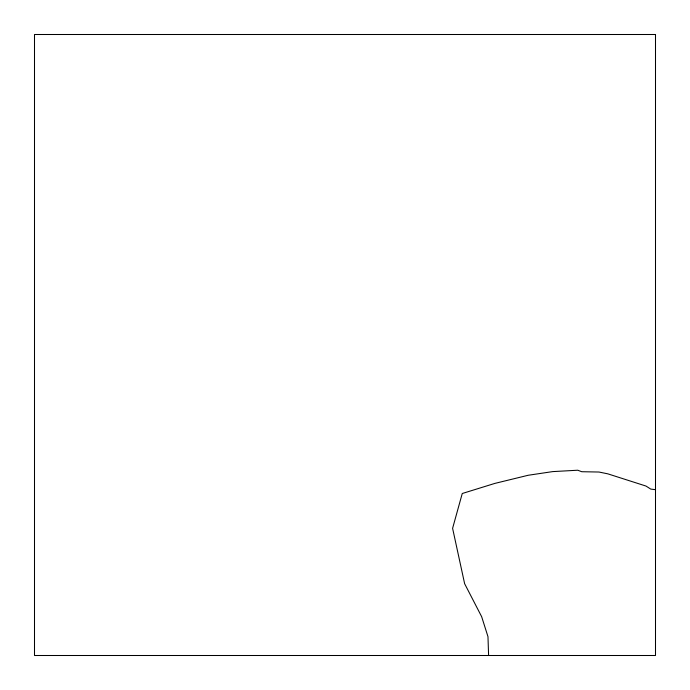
<?xml version="1.0" encoding="UTF-8"?>
<svg xmlns="http://www.w3.org/2000/svg" width="690" height="690" viewBox="0 0 690 690"><rect width="100%" height="100%" fill="white"/><g stroke="black" fill="none" stroke-linecap="round" stroke-linejoin="round"><path stroke-width="1.03" d="M655.5 489.676L650.774 489.098L645.978 486.053L607.838 473.849L598.955 472.029L581.756 471.719L577.746 470.226L552.707 471.606L528.169 475.272L494.877 483.397L462.257 493.505L452.597 528.324L464.629 583.697L481.663 616.705L487.977 636.672L488.598 655.5M655.5 34.5L34.5 34.5L34.5 655.5L655.5 655.5L655.5 34.5"/></g></svg>
